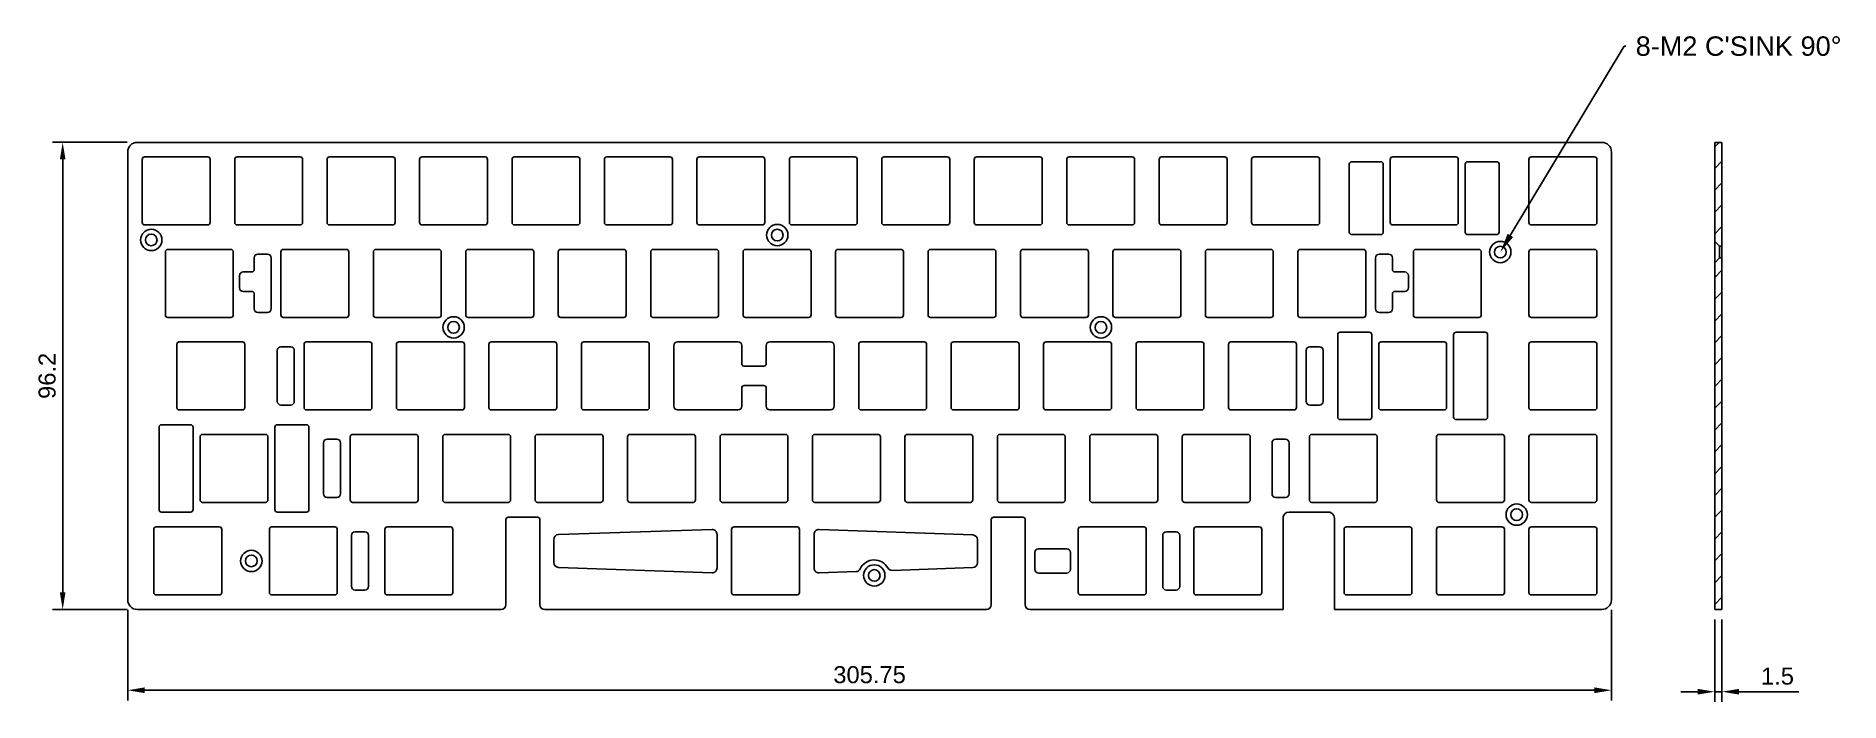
# Model space of a CAD drawing. Header units: millimetres. Extents: x 538 to 910, y 92 to 229.
import ezdxf
from ezdxf import colors
from ezdxf.entities.mleader import LeaderData, LeaderLine
from ezdxf.math import Vec2, Vec3

# ---------------------------------------------------------------- set-up
doc = ezdxf.new("R2010")
doc.units = ezdxf.units.MM
doc.header["$LTSCALE"] = 0.75
doc.styles.get("Standard").update_dxf_attribs({"font": 'arial.ttf'})
doc.dimstyles.new('Dim-ISO-25', dxfattribs={"dimtxt": 3.5, "dimasz": 3.5, "dimexe": 2.1, "dimexo": 2.1, "dimgap": 1.4, "dimtad": 1, "dimdsep": 46, "dimtxsty": 'Standard', "dimcen": 0, "dimazin": 2, "dimtp": 0.1, "dimtm": 0.1, "dimtfac": 0.714286, "dimtmove": 0, "dimatfit": 3, "dimfxl": 0, "dimarcsym": 0})

# ---------------------------------------------------------------- blocks, each defined once
blk = doc.blocks.new('*D15')
at = {"color": 0, "lineweight": -2}
for p, q in [((557.07, 110.69), (557.07, 92.04)), ((862.82, 110.69), (862.82, 92.04)), ((859.32, 94.14), (560.57, 94.14))]:
    blk.add_line(p, q, dxfattribs=at)
at = {"color": 0}
for points in [[(560.57, 94.73), (560.57, 93.56), (557.07, 94.14)], [(859.32, 94.73), (859.32, 93.56), (862.82, 94.14)]]:
    blk.add_solid(points, dxfattribs=at)
at = {"layer": 'Defpoints', "color": 0}
for p in [(557.07, 112.79), (862.82, 112.79), (557.07, 94.14)]:
    blk.add_point(p, dxfattribs=at)
at = {"color": 0, "insert": (709.95, 97.33), "char_height": 3.5, "attachment_point": 5}
blk.add_mtext('305.75', dxfattribs=at)
blk = doc.blocks.new('*D16')
at = {"color": 0, "lineweight": -2}
for p, q in [((556.97, 206.99), (541.58, 206.99)), ((543.68, 114.29), (543.68, 203.49)), ((556.97, 110.79), (541.58, 110.79))]:
    blk.add_line(p, q, dxfattribs=at)
at = {"color": 0}
for points in [[(543.1, 203.49), (544.26, 203.49), (543.68, 206.99)], [(543.1, 114.29), (544.26, 114.29), (543.68, 110.79)]]:
    blk.add_solid(points, dxfattribs=at)
at = {"layer": 'Defpoints', "color": 0}
for p in [(543.68, 206.99), (559.07, 206.99), (559.07, 110.79)]:
    blk.add_point(p, dxfattribs=at)
at = {"color": 0, "insert": (540.49, 158.89), "char_height": 3.5, "attachment_point": 5, "rotation": 90}
blk.add_mtext('96.2', dxfattribs=at)
blk = doc.blocks.new('*D18')
at = {"color": 0, "lineweight": -2}
for p, q in [((884.1, 108.69), (884.1, 91.74)), ((885.6, 108.69), (885.6, 91.74)), ((880.6, 93.84), (877.1, 93.84)), ((884.1, 93.84), (885.6, 93.84)), ((889.1, 93.84), (901.47, 93.84))]:
    blk.add_line(p, q, dxfattribs=at)
at = {"color": 0}
for points in [[(880.6, 94.43), (880.6, 93.26), (884.1, 93.84)], [(889.1, 94.43), (889.1, 93.26), (885.6, 93.84)]]:
    blk.add_solid(points, dxfattribs=at)
at = {"layer": 'Defpoints', "color": 0}
for p in [(884.1, 110.79), (885.6, 110.79), (885.6, 93.84)]:
    blk.add_point(p, dxfattribs=at)
at = {"color": 0, "insert": (897.04, 97.03), "char_height": 3.5, "attachment_point": 5}
blk.add_mtext('1.5', dxfattribs=at)

msp = doc.modelspace()

# ---------------------------------------------------------------- hatches: boundary and pattern name
h = msp.add_hatch()
h.set_pattern_fill('ANSI31', color=256)
h.paths.add_polyline_path([(885.604, 206.987), (884.104, 206.987), (884.104, 186.583), (885.104, 185.583), (885.604, 185.583)])
h.paths.add_polyline_path([(885.604, 183.183), (885.104, 183.183), (884.104, 182.183), (884.104, 110.787), (885.604, 110.787)])

# ---------------------------------------------------------------- linework, layer by layer
for p, q in [((557.072, 204.987), (557.072, 112.787)), ((860.822, 206.987), (559.072, 206.987)), ((862.822, 112.787), (862.822, 204.987)), ((884.104, 206.987), (885.604, 206.987)), ((884.104, 206.987), (884.104, 110.787)), ((885.604, 206.987), (885.604, 110.787)), ((560.072, 203.487), (560.072, 190.487)), ((573.572, 203.987), (560.572, 203.987)), ((574.072, 190.487), (574.072, 203.487)), ((579.122, 203.487), (579.122, 190.487)), ((592.622, 203.987), (579.622, 203.987)), ((593.122, 190.487), (593.122, 203.487)), ((598.172, 203.487), (598.172, 190.487)), ((611.672, 203.987), (598.672, 203.987)), ((612.172, 190.487), (612.172, 203.487)), ((617.222, 203.487), (617.222, 190.487)), ((630.722, 203.987), (617.722, 203.987)), ((631.222, 190.487), (631.222, 203.487)), ((636.272, 203.487), (636.272, 190.487)), ((649.772, 203.987), (636.772, 203.987)), ((650.272, 190.487), (650.272, 203.487)), ((655.322, 203.487), (655.322, 190.487)), ((668.822, 203.987), (655.822, 203.987)), ((669.322, 190.487), (669.322, 203.487)), ((674.372, 203.487), (674.372, 190.487)), ((687.872, 203.987), (674.872, 203.987)), ((688.372, 190.487), (688.372, 203.487)), ((693.422, 203.487), (693.422, 190.487)), ((706.922, 203.987), (693.922, 203.987)), ((707.422, 190.487), (707.422, 203.487)), ((712.472, 203.487), (712.472, 190.487)), ((725.972, 203.987), (712.972, 203.987)), ((726.472, 190.487), (726.472, 203.487)), ((731.522, 203.487), (731.522, 190.487)), ((745.022, 203.987), (732.022, 203.987)), ((745.522, 190.487), (745.522, 203.487)), ((750.572, 203.487), (750.572, 190.487)), ((764.072, 203.987), (751.072, 203.987)), ((764.572, 190.487), (764.572, 203.487)), ((769.622, 203.487), (769.622, 190.487)), ((783.122, 203.987), (770.122, 203.987)), ((783.622, 190.487), (783.622, 203.487)), ((788.672, 203.487), (788.672, 190.487)), ((802.172, 203.987), (789.172, 203.987)), ((802.672, 190.487), (802.672, 203.487)), ((808.809, 202.487), (808.809, 188.487)), ((809.309, 202.987), (815.309, 202.987)), ((815.809, 202.487), (815.809, 188.487)), ((817.247, 203.487), (817.247, 190.487)), ((817.747, 203.987), (830.747, 203.987)), ((831.247, 203.487), (831.247, 190.487)), ((832.685, 202.487), (832.685, 188.487)), ((833.185, 202.987), (839.185, 202.987)), ((839.685, 202.487), (839.685, 188.487)), ((845.822, 203.487), (845.822, 190.487)), ((859.322, 203.987), (846.322, 203.987)), ((859.822, 190.487), (859.822, 203.487)), ((560.572, 189.987), (573.572, 189.987)), ((579.622, 189.987), (592.622, 189.987)), ((598.672, 189.987), (611.672, 189.987)), ((617.722, 189.987), (630.722, 189.987)), ((636.772, 189.987), (649.772, 189.987)), ((655.822, 189.987), (668.822, 189.987)), ((674.872, 189.987), (687.872, 189.987)), ((693.922, 189.987), (706.922, 189.987)), ((712.972, 189.987), (725.972, 189.987)), ((732.022, 189.987), (745.022, 189.987)), ((751.072, 189.987), (764.072, 189.987)), ((770.122, 189.987), (783.122, 189.987)), ((789.172, 189.987), (802.172, 189.987)), ((817.747, 189.987), (830.747, 189.987)), ((846.322, 189.987), (859.322, 189.987)), ((809.309, 187.987), (815.309, 187.987)), ((833.185, 187.987), (839.185, 187.987)), ((884.104, 186.583), (885.104, 185.583)), ((564.834, 184.437), (564.834, 171.437)), ((578.334, 184.937), (565.334, 184.937)), ((578.834, 171.437), (578.834, 184.437)), ((583.147, 180.786), (583.147, 183.187)), ((583.897, 183.937), (585.897, 183.937)), ((586.647, 183.187), (586.647, 172.687)), ((588.647, 184.437), (588.647, 171.437)), ((602.147, 184.937), (589.147, 184.937)), ((602.647, 171.437), (602.647, 184.437)), ((607.697, 184.437), (607.697, 171.437)), ((621.197, 184.937), (608.197, 184.937)), ((621.697, 171.437), (621.697, 184.437)), ((626.747, 184.437), (626.747, 171.437)), ((640.247, 184.937), (627.247, 184.937)), ((640.747, 171.437), (640.747, 184.437)), ((645.797, 184.437), (645.797, 171.437)), ((659.297, 184.937), (646.297, 184.937)), ((659.797, 171.437), (659.797, 184.437)), ((664.847, 184.437), (664.847, 171.437)), ((678.347, 184.937), (665.347, 184.937)), ((678.847, 171.437), (678.847, 184.437)), ((683.897, 184.437), (683.897, 171.437)), ((697.397, 184.937), (684.397, 184.937)), ((697.897, 171.437), (697.897, 184.437)), ((702.947, 184.437), (702.947, 171.437)), ((716.447, 184.937), (703.447, 184.937)), ((716.947, 171.437), (716.947, 184.437)), ((721.997, 184.437), (721.997, 171.437)), ((735.497, 184.937), (722.497, 184.937)), ((735.997, 171.437), (735.997, 184.437)), ((741.047, 184.437), (741.047, 171.437)), ((754.547, 184.937), (741.547, 184.937)), ((755.047, 171.437), (755.047, 184.437)), ((760.097, 184.437), (760.097, 171.437)), ((773.597, 184.937), (760.597, 184.937)), ((774.097, 171.437), (774.097, 184.437)), ((779.147, 184.437), (779.147, 171.437)), ((792.647, 184.937), (779.647, 184.937)), ((793.147, 171.437), (793.147, 184.437)), ((798.197, 184.437), (798.197, 171.437)), ((811.697, 184.937), (798.697, 184.937)), ((812.197, 171.437), (812.197, 184.437)), ((814.197, 172.687), (814.197, 183.187)), ((814.947, 183.937), (816.947, 183.937)), ((817.697, 183.187), (817.697, 180.787)), ((822.009, 184.437), (822.009, 171.437)), ((835.509, 184.937), (822.509, 184.937)), ((836.009, 171.437), (836.009, 184.437)), ((845.822, 184.437), (845.822, 171.437)), ((859.322, 184.937), (846.322, 184.937)), ((859.822, 171.437), (859.822, 184.437)), ((884.104, 182.183), (885.104, 183.183)), ((885.104, 185.583), (885.604, 185.583)), ((885.104, 185.583), (885.104, 183.183)), ((885.104, 183.183), (885.604, 183.183)), ((580.122, 177.036), (580.122, 179.536)), ((580.872, 180.286), (582.647, 180.286)), ((818.197, 180.287), (820.222, 180.287)), ((820.972, 179.537), (820.972, 177.037)), ((582.647, 176.286), (580.872, 176.286)), ((583.147, 172.687), (583.147, 175.786)), ((817.697, 175.787), (817.697, 172.687)), ((820.222, 176.287), (818.197, 176.287)), ((585.897, 171.937), (583.897, 171.937)), ((816.947, 171.937), (814.947, 171.937)), ((565.334, 170.937), (578.334, 170.937)), ((589.147, 170.937), (602.147, 170.937)), ((608.197, 170.937), (621.197, 170.937)), ((627.247, 170.937), (640.247, 170.937)), ((646.297, 170.937), (659.297, 170.937)), ((665.347, 170.937), (678.347, 170.937)), ((684.397, 170.937), (697.397, 170.937)), ((703.447, 170.937), (716.447, 170.937)), ((722.497, 170.937), (735.497, 170.937)), ((741.547, 170.937), (754.547, 170.937)), ((760.597, 170.937), (773.597, 170.937)), ((779.647, 170.937), (792.647, 170.937)), ((798.697, 170.937), (811.697, 170.937)), ((806.428, 150.387), (806.428, 167.387)), ((806.928, 167.887), (812.928, 167.887)), ((813.428, 167.387), (813.428, 150.387)), ((822.509, 170.937), (835.509, 170.937)), ((830.304, 150.387), (830.304, 167.387)), ((830.804, 167.887), (836.804, 167.887)), ((837.304, 167.387), (837.304, 150.387)), ((846.322, 170.937), (859.322, 170.937)), ((567.216, 165.387), (567.216, 152.387)), ((580.716, 165.887), (567.716, 165.887)), ((581.216, 152.387), (581.216, 165.387)), ((587.909, 153.637), (587.909, 164.137)), ((588.659, 164.887), (590.659, 164.887)), ((591.409, 164.137), (591.409, 153.637)), ((593.409, 165.387), (593.409, 152.387)), ((606.909, 165.887), (593.909, 165.887)), ((607.409, 152.387), (607.409, 165.387)), ((612.459, 165.387), (612.459, 152.387)), ((625.959, 165.887), (612.959, 165.887)), ((626.459, 152.387), (626.459, 165.387)), ((631.509, 165.387), (631.509, 152.387)), ((645.009, 165.887), (632.009, 165.887)), ((645.509, 152.387), (645.509, 165.387)), ((650.559, 165.387), (650.559, 152.387)), ((664.059, 165.887), (651.059, 165.887)), ((664.559, 152.387), (664.559, 165.387)), ((669.609, 152.637), (669.609, 165.137)), ((670.359, 165.887), (682.859, 165.887)), ((683.609, 165.137), (683.609, 161.386)), ((688.659, 161.386), (688.659, 165.137)), ((689.409, 165.887), (701.909, 165.887)), ((702.659, 165.137), (702.659, 152.637)), ((707.709, 165.387), (707.709, 152.387)), ((721.209, 165.887), (708.209, 165.887)), ((721.709, 152.387), (721.709, 165.387)), ((726.759, 165.387), (726.759, 152.387)), ((740.259, 165.887), (727.259, 165.887)), ((740.759, 152.387), (740.759, 165.387)), ((745.809, 165.387), (745.809, 152.387)), ((759.309, 165.887), (746.309, 165.887)), ((759.809, 152.387), (759.809, 165.387)), ((764.859, 165.387), (764.859, 152.387)), ((778.359, 165.887), (765.359, 165.887)), ((778.859, 152.387), (778.859, 165.387)), ((783.909, 165.387), (783.909, 152.387)), ((797.409, 165.887), (784.409, 165.887)), ((797.909, 152.387), (797.909, 165.387)), ((799.909, 153.637), (799.909, 164.137)), ((800.659, 164.887), (802.659, 164.887)), ((803.409, 164.137), (803.409, 153.637)), ((814.866, 152.387), (814.866, 165.387)), ((815.366, 165.887), (828.366, 165.887)), ((828.866, 165.387), (828.866, 152.387)), ((845.822, 165.387), (845.822, 152.387)), ((859.322, 165.887), (846.322, 165.887)), ((859.822, 152.387), (859.822, 165.387)), ((684.109, 160.886), (688.159, 160.886)), ((683.609, 156.386), (683.609, 152.637)), ((688.159, 156.886), (684.109, 156.886)), ((688.659, 152.637), (688.659, 156.386)), ((590.659, 152.887), (588.659, 152.887)), ((802.659, 152.887), (800.659, 152.887)), ((564.04, 148.837), (570.04, 148.837)), ((567.716, 151.887), (580.716, 151.887)), ((587.916, 148.837), (593.916, 148.837)), ((593.909, 151.887), (606.909, 151.887)), ((612.959, 151.887), (625.959, 151.887)), ((632.009, 151.887), (645.009, 151.887)), ((651.059, 151.887), (664.059, 151.887)), ((682.859, 151.887), (670.359, 151.887)), ((701.909, 151.887), (689.409, 151.887)), ((708.209, 151.887), (721.209, 151.887)), ((727.259, 151.887), (740.259, 151.887)), ((746.309, 151.887), (759.309, 151.887)), ((765.359, 151.887), (778.359, 151.887)), ((784.409, 151.887), (797.409, 151.887)), ((812.928, 149.887), (806.928, 149.887)), ((828.366, 151.887), (815.366, 151.887)), ((836.804, 149.887), (830.804, 149.887)), ((846.322, 151.887), (859.322, 151.887)), ((563.54, 131.337), (563.54, 148.337)), ((570.54, 148.337), (570.54, 131.337)), ((571.978, 133.337), (571.978, 146.337)), ((572.478, 146.837), (585.478, 146.837)), ((585.978, 146.337), (585.978, 133.337)), ((587.416, 131.337), (587.416, 148.337)), ((594.416, 148.337), (594.416, 131.337)), ((597.434, 145.087), (597.434, 134.587)), ((600.184, 145.837), (598.184, 145.837)), ((600.934, 134.587), (600.934, 145.087)), ((602.934, 146.337), (602.934, 133.337)), ((616.434, 146.837), (603.434, 146.837)), ((616.934, 133.337), (616.934, 146.337)), ((621.984, 146.337), (621.984, 133.337)), ((635.484, 146.837), (622.484, 146.837)), ((635.984, 133.337), (635.984, 146.337)), ((641.034, 146.337), (641.034, 133.337)), ((654.534, 146.837), (641.534, 146.837)), ((655.034, 133.337), (655.034, 146.337)), ((660.084, 146.337), (660.084, 133.337)), ((673.584, 146.837), (660.584, 146.837)), ((674.084, 133.337), (674.084, 146.337)), ((679.134, 146.337), (679.134, 133.337)), ((692.634, 146.837), (679.634, 146.837)), ((693.134, 133.337), (693.134, 146.337)), ((698.184, 146.337), (698.184, 133.337)), ((711.684, 146.837), (698.684, 146.837)), ((712.184, 133.337), (712.184, 146.337)), ((717.234, 146.337), (717.234, 133.337)), ((730.734, 146.837), (717.734, 146.837)), ((731.234, 133.337), (731.234, 146.337)), ((736.284, 146.337), (736.284, 133.337)), ((749.784, 146.837), (736.784, 146.837)), ((750.284, 133.337), (750.284, 146.337)), ((755.334, 146.337), (755.334, 133.337)), ((768.834, 146.837), (755.834, 146.837)), ((769.334, 133.337), (769.334, 146.337)), ((774.384, 146.337), (774.384, 133.337)), ((787.884, 146.837), (774.884, 146.837)), ((788.384, 133.337), (788.384, 146.337)), ((792.884, 134.587), (792.884, 145.087)), ((793.634, 145.837), (795.634, 145.837)), ((796.384, 145.087), (796.384, 134.587)), ((800.578, 146.337), (800.578, 133.337)), ((814.078, 146.837), (801.078, 146.837)), ((814.578, 133.337), (814.578, 146.337)), ((826.772, 146.337), (826.772, 133.337)), ((840.272, 146.837), (827.272, 146.837)), ((840.772, 133.337), (840.772, 146.337)), ((845.822, 146.337), (845.822, 133.337)), ((859.322, 146.837), (846.322, 146.837)), ((859.822, 133.337), (859.822, 146.337)), ((598.184, 133.837), (600.184, 133.837)), ((795.634, 133.837), (793.634, 133.837)), ((570.04, 130.837), (564.04, 130.837)), ((585.478, 132.837), (572.478, 132.837)), ((593.916, 130.837), (587.916, 130.837)), ((603.434, 132.837), (616.434, 132.837)), ((622.484, 132.837), (635.484, 132.837)), ((641.534, 132.837), (654.534, 132.837)), ((660.584, 132.837), (673.584, 132.837)), ((679.634, 132.837), (692.634, 132.837)), ((698.684, 132.837), (711.684, 132.837)), ((717.734, 132.837), (730.734, 132.837)), ((736.784, 132.837), (749.784, 132.837)), ((755.834, 132.837), (768.834, 132.837)), ((774.884, 132.837), (787.884, 132.837)), ((795.195, 129.905), (795.441, 130.388)), ((795.441, 130.388), (795.863, 130.72)), ((795.863, 130.72), (796.405, 130.843)), ((796.405, 130.843), (804.48, 130.843)), ((801.078, 132.837), (814.078, 132.837)), ((804.48, 130.843), (804.793, 130.804)), ((804.793, 130.804), (805.275, 130.558)), ((805.275, 130.558), (805.607, 130.135)), ((805.607, 130.135), (805.73, 129.593)), ((827.272, 132.837), (840.272, 132.837)), ((846.322, 132.837), (859.322, 132.837)), ((562.453, 127.287), (562.453, 114.287)), ((575.953, 127.787), (562.953, 127.787)), ((576.453, 114.287), (576.453, 127.287)), ((586.266, 127.287), (586.266, 114.287)), ((599.766, 127.787), (586.766, 127.787)), ((600.266, 114.287), (600.266, 127.287)), ((603.927, 126.787), (605.927, 126.787)), ((610.078, 127.287), (610.078, 114.287)), ((623.578, 127.787), (610.578, 127.787)), ((624.078, 114.287), (624.078, 127.287)), ((635.009, 111.787), (635.009, 129.287)), ((635.509, 129.787), (641.509, 129.787)), ((642.009, 129.287), (642.009, 111.787)), ((645.833, 126.207), (677.481, 127.251)), ((681.516, 127.287), (681.516, 114.287)), ((695.016, 127.787), (682.016, 127.787)), ((695.516, 114.287), (695.516, 127.287)), ((699.55, 127.251), (731.201, 126.126)), ((735.022, 111.787), (735.022, 129.287)), ((735.522, 129.787), (741.522, 129.787)), ((742.022, 129.287), (742.022, 111.787)), ((752.953, 127.287), (752.953, 114.287)), ((766.453, 127.787), (753.453, 127.787)), ((766.953, 114.287), (766.953, 127.287)), ((771.104, 126.787), (773.104, 126.787)), ((776.766, 127.287), (776.766, 114.287)), ((790.266, 127.787), (777.266, 127.787)), ((790.766, 114.287), (790.766, 127.287)), ((795.155, 129.593), (795.195, 129.905)), ((795.155, 110.787), (795.155, 129.593)), ((805.73, 129.593), (805.73, 110.787)), ((807.722, 127.287), (807.722, 114.287)), ((821.222, 127.787), (808.222, 127.787)), ((821.722, 114.287), (821.722, 127.287)), ((826.772, 127.287), (826.772, 114.287)), ((840.272, 127.787), (827.272, 127.787)), ((840.772, 114.287), (840.772, 127.287)), ((845.822, 127.287), (845.822, 114.287)), ((859.322, 127.787), (846.322, 127.787)), ((859.822, 114.287), (859.822, 127.287)), ((603.177, 115.537), (603.177, 126.037)), ((606.677, 126.037), (606.677, 115.537)), ((644.866, 120.457), (644.866, 125.208)), ((678.516, 126.251), (678.516, 119.322)), ((698.516, 119.322), (698.516, 126.251)), ((732.166, 125.127), (732.166, 120.392)), ((744.772, 123.287), (750.584, 123.287)), ((770.354, 115.537), (770.354, 126.037)), ((773.854, 126.037), (773.854, 115.537)), ((677.481, 118.323), (645.83, 119.457)), ((731.199, 119.393), (714.624, 118.833)), ((744.022, 119.037), (744.022, 122.537)), ((751.334, 122.537), (751.334, 119.037)), ((707.159, 118.58), (699.55, 118.323)), ((750.584, 118.287), (744.772, 118.287)), ((562.953, 113.787), (575.953, 113.787)), ((586.766, 113.787), (599.766, 113.787)), ((605.927, 114.787), (603.927, 114.787)), ((610.578, 113.787), (623.578, 113.787)), ((682.016, 113.787), (695.016, 113.787)), ((753.453, 113.787), (766.453, 113.787)), ((773.104, 114.787), (771.104, 114.787)), ((777.266, 113.787), (790.266, 113.787)), ((808.222, 113.787), (821.222, 113.787)), ((827.272, 113.787), (840.272, 113.787)), ((846.322, 113.787), (859.322, 113.787)), ((559.072, 110.787), (634.009, 110.787)), ((643.009, 110.787), (734.022, 110.787)), ((743.022, 110.787), (795.155, 110.787)), ((805.73, 110.787), (860.822, 110.787)), ((884.104, 110.787), (885.604, 110.787))]:
    msp.add_line(p, q)
for centre, radius in [((690.925, 187.883), 2.2), ((561.925, 186.883), 2.2), ((561.925, 186.883), 1.2), ((690.925, 187.883), 1.2), ((839.925, 184.383), 2.2), ((839.925, 184.383), 1.2), ((624.225, 168.883), 2.2), ((757.625, 168.883), 2.2), ((624.225, 168.883), 1.2), ((757.625, 168.883), 1.2), ((843.297, 130.312), 2.2), ((843.297, 130.312), 1.2), ((582.553, 120.783), 2.2), ((582.553, 120.783), 1.2), ((710.925, 117.783), 2.2), ((710.925, 117.783), 1.2)]:
    msp.add_circle(centre, radius)
for centre, radius, start, end in [((559.072, 204.987), 2, 90, 180), ((860.822, 204.987), 2, 0, 90), ((560.572, 203.487), 0.5, 90, 180), ((573.572, 203.487), 0.5, 0, 90), ((579.622, 203.487), 0.5, 90, 180), ((592.622, 203.487), 0.5, 0, 90), ((598.672, 203.487), 0.5, 90, 180), ((611.672, 203.487), 0.5, 0, 90), ((617.722, 203.487), 0.5, 90, 180), ((630.722, 203.487), 0.5, 0, 90), ((636.772, 203.487), 0.5, 90, 180), ((649.772, 203.487), 0.5, 0, 90), ((655.822, 203.487), 0.5, 90, 180), ((668.822, 203.487), 0.5, 0, 90), ((674.872, 203.487), 0.5, 90, 180), ((687.872, 203.487), 0.5, 0, 90), ((693.922, 203.487), 0.5, 90, 180), ((706.922, 203.487), 0.5, 0, 90), ((712.972, 203.487), 0.5, 90, 180), ((725.972, 203.487), 0.5, 0, 90), ((732.022, 203.487), 0.5, 90, 180), ((745.022, 203.487), 0.5, 0, 90), ((751.072, 203.487), 0.5, 90, 180), ((764.072, 203.487), 0.5, 0, 90), ((770.122, 203.487), 0.5, 90, 180), ((783.122, 203.487), 0.5, 0, 90), ((789.172, 203.487), 0.5, 90, 180), ((802.172, 203.487), 0.5, 0, 90), ((809.309, 202.487), 0.5, 90, 180), ((815.309, 202.487), 0.5, 0, 90), ((817.747, 203.487), 0.5, 90, 180), ((830.747, 203.487), 0.5, 0, 90), ((833.185, 202.487), 0.5, 90, 180), ((839.185, 202.487), 0.5, 0, 90), ((846.322, 203.487), 0.5, 90, 180), ((859.322, 203.487), 0.5, 0, 90), ((560.572, 190.487), 0.5, 180, 270), ((573.572, 190.487), 0.5, 270, 0), ((579.622, 190.487), 0.5, 180, 270), ((592.622, 190.487), 0.5, 270, 0), ((598.672, 190.487), 0.5, 180, 270), ((611.672, 190.487), 0.5, 270, 0), ((617.722, 190.487), 0.5, 180, 270), ((630.722, 190.487), 0.5, 270, 0), ((636.772, 190.487), 0.5, 180, 270), ((649.772, 190.487), 0.5, 270, 0), ((655.822, 190.487), 0.5, 180, 270), ((668.822, 190.487), 0.5, 270, 0), ((674.872, 190.487), 0.5, 180, 270), ((687.872, 190.487), 0.5, 270, 0), ((693.922, 190.487), 0.5, 180, 270), ((706.922, 190.487), 0.5, 270, 0), ((712.972, 190.487), 0.5, 180, 270), ((725.972, 190.487), 0.5, 270, 0), ((732.022, 190.487), 0.5, 180, 270), ((745.022, 190.487), 0.5, 270, 0), ((751.072, 190.487), 0.5, 180, 270), ((764.072, 190.487), 0.5, 270, 0), ((770.122, 190.487), 0.5, 180, 270), ((783.122, 190.487), 0.5, 270, 0), ((789.172, 190.487), 0.5, 180, 270), ((802.172, 190.487), 0.5, 270, 0), ((817.747, 190.487), 0.5, 180, 270), ((830.747, 190.487), 0.5, 270, 0), ((846.322, 190.487), 0.5, 180, 270), ((859.322, 190.487), 0.5, 270, 0), ((809.309, 188.487), 0.5, 180, 270), ((815.309, 188.487), 0.5, 270, 0), ((833.185, 188.487), 0.5, 180, 270), ((839.185, 188.487), 0.5, 270, 0), ((565.334, 184.437), 0.5, 90, 180), ((578.334, 184.437), 0.5, 0, 90), ((583.897, 183.187), 0.75, 90, 180), ((585.897, 183.187), 0.75, 360, 90), ((589.147, 184.437), 0.5, 90, 180), ((602.147, 184.437), 0.5, 0, 90), ((608.197, 184.437), 0.5, 90, 180), ((621.197, 184.437), 0.5, 0, 90), ((627.247, 184.437), 0.5, 90, 180), ((640.247, 184.437), 0.5, 0, 90), ((646.297, 184.437), 0.5, 90, 180), ((659.297, 184.437), 0.5, 0, 90), ((665.347, 184.437), 0.5, 90, 180), ((678.347, 184.437), 0.5, 0, 90), ((684.397, 184.437), 0.5, 90, 180), ((697.397, 184.437), 0.5, 0, 90), ((703.447, 184.437), 0.5, 90, 180), ((716.447, 184.437), 0.5, 0, 90), ((722.497, 184.437), 0.5, 90, 180), ((735.497, 184.437), 0.5, 0, 90), ((741.547, 184.437), 0.5, 90, 180), ((754.547, 184.437), 0.5, 0, 90), ((760.597, 184.437), 0.5, 90, 180), ((773.597, 184.437), 0.5, 0, 90), ((779.647, 184.437), 0.5, 90, 180), ((792.647, 184.437), 0.5, 0, 90), ((798.697, 184.437), 0.5, 90, 180), ((811.697, 184.437), 0.5, 0, 90), ((814.947, 183.187), 0.75, 90, 180), ((816.947, 183.187), 0.75, 0, 90), ((822.509, 184.437), 0.5, 90, 180), ((835.509, 184.437), 0.5, 0, 90), ((846.322, 184.437), 0.5, 90, 180), ((859.322, 184.437), 0.5, 0, 90), ((580.872, 179.536), 0.75, 90, 180), ((582.647, 180.786), 0.5, 270, 360), ((818.197, 180.787), 0.5, 180, 270), ((820.222, 179.537), 0.75, 0, 90), ((580.872, 177.036), 0.75, 180, 270), ((582.647, 175.786), 0.5, 0, 90), ((818.197, 175.787), 0.5, 90, 180), ((820.222, 177.037), 0.75, 270, 360), ((565.334, 171.437), 0.5, 180, 270), ((578.334, 171.437), 0.5, 270, 0), ((583.897, 172.687), 0.75, 180, 270), ((585.897, 172.687), 0.75, 270, 360), ((589.147, 171.437), 0.5, 180, 270), ((602.147, 171.437), 0.5, 270, 0), ((608.197, 171.437), 0.5, 180, 270), ((621.197, 171.437), 0.5, 270, 0), ((627.247, 171.437), 0.5, 180, 270), ((640.247, 171.437), 0.5, 270, 0), ((646.297, 171.437), 0.5, 180, 270), ((659.297, 171.437), 0.5, 270, 0), ((665.347, 171.437), 0.5, 180, 270), ((678.347, 171.437), 0.5, 270, 0), ((684.397, 171.437), 0.5, 180, 270), ((697.397, 171.437), 0.5, 270, 0), ((703.447, 171.437), 0.5, 180, 270), ((716.447, 171.437), 0.5, 270, 0), ((722.497, 171.437), 0.5, 180, 270), ((735.497, 171.437), 0.5, 270, 0), ((741.547, 171.437), 0.5, 180, 270), ((754.547, 171.437), 0.5, 270, 0), ((760.597, 171.437), 0.5, 180, 270), ((773.597, 171.437), 0.5, 270, 0), ((779.647, 171.437), 0.5, 180, 270), ((792.647, 171.437), 0.5, 270, 0), ((798.697, 171.437), 0.5, 180, 270), ((811.697, 171.437), 0.5, 270, 0), ((814.947, 172.687), 0.75, 180, 270), ((816.947, 172.687), 0.75, 270, 360), ((822.509, 171.437), 0.5, 180, 270), ((835.509, 171.437), 0.5, 270, 0), ((846.322, 171.437), 0.5, 180, 270), ((859.322, 171.437), 0.5, 270, 0), ((806.928, 167.387), 0.5, 90, 180), ((812.928, 167.387), 0.5, 0, 90), ((830.804, 167.387), 0.5, 90, 180), ((836.804, 167.387), 0.5, 0, 90), ((567.716, 165.387), 0.5, 90, 180), ((580.716, 165.387), 0.5, 0, 90), ((588.659, 164.137), 0.75, 90, 180), ((590.659, 164.137), 0.75, 0, 90), ((593.909, 165.387), 0.5, 90, 180), ((606.909, 165.387), 0.5, 0, 90), ((612.959, 165.387), 0.5, 90, 180), ((625.959, 165.387), 0.5, 0, 90), ((632.009, 165.387), 0.5, 90, 180), ((645.009, 165.387), 0.5, 0, 90), ((651.059, 165.387), 0.5, 90, 180), ((664.059, 165.387), 0.5, 0, 90), ((670.359, 165.137), 0.75, 90, 180), ((682.859, 165.137), 0.75, 360, 90), ((689.409, 165.137), 0.75, 90, 180), ((701.909, 165.137), 0.75, 0, 90), ((708.209, 165.387), 0.5, 90, 180), ((721.209, 165.387), 0.5, 0, 90), ((727.259, 165.387), 0.5, 90, 180), ((740.259, 165.387), 0.5, 0, 90), ((746.309, 165.387), 0.5, 90, 180), ((759.309, 165.387), 0.5, 0, 90), ((765.359, 165.387), 0.5, 90, 180), ((778.359, 165.387), 0.5, 0, 90), ((784.409, 165.387), 0.5, 90, 180), ((797.409, 165.387), 0.5, 0, 90), ((800.659, 164.137), 0.75, 90, 180), ((802.659, 164.137), 0.75, 0, 90), ((815.366, 165.387), 0.5, 90, 180), ((828.366, 165.387), 0.5, 0, 90), ((846.322, 165.387), 0.5, 90, 180), ((859.322, 165.387), 0.5, 0, 90), ((684.109, 161.386), 0.5, 180, 270), ((688.159, 161.386), 0.5, 270, 360), ((684.109, 156.386), 0.5, 90, 180), ((688.159, 156.386), 0.5, 0, 90), ((588.659, 153.637), 0.75, 180, 270), ((590.659, 153.637), 0.75, 270, 360), ((670.359, 152.637), 0.75, 180, 270), ((682.859, 152.637), 0.75, 270, 360), ((689.409, 152.637), 0.75, 180, 270), ((701.909, 152.637), 0.75, 270, 360), ((800.659, 153.637), 0.75, 180, 270), ((802.659, 153.637), 0.75, 270, 360), ((564.04, 148.337), 0.5, 90, 180), ((567.716, 152.387), 0.5, 180, 270), ((570.04, 148.337), 0.5, 0, 90), ((580.716, 152.387), 0.5, 270, 0), ((587.916, 148.337), 0.5, 90, 180), ((593.909, 152.387), 0.5, 180, 270), ((593.916, 148.337), 0.5, 360, 90), ((606.909, 152.387), 0.5, 270, 0), ((612.959, 152.387), 0.5, 180, 270), ((625.959, 152.387), 0.5, 270, 0), ((632.009, 152.387), 0.5, 180, 270), ((645.009, 152.387), 0.5, 270, 0), ((651.059, 152.387), 0.5, 180, 270), ((664.059, 152.387), 0.5, 270, 0), ((708.209, 152.387), 0.5, 180, 270), ((721.209, 152.387), 0.5, 270, 0), ((727.259, 152.387), 0.5, 180, 270), ((740.259, 152.387), 0.5, 270, 0), ((746.309, 152.387), 0.5, 180, 270), ((759.309, 152.387), 0.5, 270, 0), ((765.359, 152.387), 0.5, 180, 270), ((778.359, 152.387), 0.5, 270, 0), ((784.409, 152.387), 0.5, 180, 270), ((797.409, 152.387), 0.5, 270, 0), ((806.928, 150.387), 0.5, 180, 270), ((812.928, 150.387), 0.5, 270, 360), ((815.366, 152.387), 0.5, 180, 270), ((828.366, 152.387), 0.5, 270, 0), ((830.804, 150.387), 0.5, 180, 270), ((836.804, 150.387), 0.5, 270, 360), ((846.322, 152.387), 0.5, 180, 270), ((859.322, 152.387), 0.5, 270, 0), ((572.478, 146.337), 0.5, 90, 180), ((585.478, 146.337), 0.5, 360, 90), ((598.184, 145.087), 0.75, 90, 180), ((600.184, 145.087), 0.75, 0, 90), ((603.434, 146.337), 0.5, 90, 180), ((616.434, 146.337), 0.5, 0, 90), ((622.484, 146.337), 0.5, 90, 180), ((635.484, 146.337), 0.5, 0, 90), ((641.534, 146.337), 0.5, 90, 180), ((654.534, 146.337), 0.5, 0, 90), ((660.584, 146.337), 0.5, 90, 180), ((673.584, 146.337), 0.5, 0, 90), ((679.634, 146.337), 0.5, 90, 180), ((692.634, 146.337), 0.5, 0, 90), ((698.684, 146.337), 0.5, 90, 180), ((711.684, 146.337), 0.5, 0, 90), ((717.734, 146.337), 0.5, 90, 180), ((730.734, 146.337), 0.5, 0, 90), ((736.784, 146.337), 0.5, 90, 180), ((749.784, 146.337), 0.5, 0, 90), ((755.834, 146.337), 0.5, 90, 180), ((768.834, 146.337), 0.5, 0, 90), ((774.884, 146.337), 0.5, 90, 180), ((787.884, 146.337), 0.5, 0, 90), ((793.634, 145.087), 0.75, 90, 180), ((795.634, 145.087), 0.75, 0, 90), ((801.078, 146.337), 0.5, 90, 180), ((814.078, 146.337), 0.5, 0, 90), ((827.272, 146.337), 0.5, 90, 180), ((840.272, 146.337), 0.5, 0, 90), ((846.322, 146.337), 0.5, 90, 180), ((859.322, 146.337), 0.5, 0, 90), ((598.184, 134.587), 0.75, 180, 270), ((600.184, 134.587), 0.75, 270, 360), ((793.634, 134.587), 0.75, 180, 270), ((795.634, 134.587), 0.75, 270, 360), ((564.04, 131.337), 0.5, 180, 270), ((570.04, 131.337), 0.5, 270, 0), ((572.478, 133.337), 0.5, 180, 270), ((585.478, 133.337), 0.5, 270, 0), ((587.916, 131.337), 0.5, 180, 270), ((593.916, 131.337), 0.5, 270, 0), ((603.434, 133.337), 0.5, 180, 270), ((616.434, 133.337), 0.5, 270, 0), ((622.484, 133.337), 0.5, 180, 270), ((635.484, 133.337), 0.5, 270, 0), ((641.534, 133.337), 0.5, 180, 270), ((654.534, 133.337), 0.5, 270, 0), ((660.584, 133.337), 0.5, 180, 270), ((673.584, 133.337), 0.5, 270, 0), ((679.634, 133.337), 0.5, 180, 270), ((692.634, 133.337), 0.5, 270, 0), ((698.684, 133.337), 0.5, 180, 270), ((711.684, 133.337), 0.5, 270, 0), ((717.734, 133.337), 0.5, 180, 270), ((730.734, 133.337), 0.5, 270, 0), ((736.784, 133.337), 0.5, 180, 270), ((749.784, 133.337), 0.5, 270, 0), ((755.834, 133.337), 0.5, 180, 270), ((768.834, 133.337), 0.5, 270, 0), ((774.884, 133.337), 0.5, 180, 270), ((787.884, 133.337), 0.5, 270, 0), ((801.078, 133.337), 0.5, 180, 270), ((814.078, 133.337), 0.5, 270, 0), ((827.272, 133.337), 0.5, 180, 270), ((840.272, 133.337), 0.5, 270, 0), ((846.322, 133.337), 0.5, 180, 270), ((859.322, 133.337), 0.5, 270, 0), ((562.953, 127.287), 0.5, 90, 180), ((575.953, 127.287), 0.5, 0, 90), ((586.766, 127.287), 0.5, 90, 180), ((599.766, 127.287), 0.5, 0, 90), ((603.927, 126.037), 0.75, 90, 180), ((605.927, 126.037), 0.75, 0, 90), ((610.578, 127.287), 0.5, 90, 180), ((623.578, 127.287), 0.5, 0, 90), ((635.509, 129.287), 0.5, 90, 180), ((641.509, 129.287), 0.5, 0, 90), ((677.516, 126.251), 1, 0, 92), ((682.016, 127.287), 0.5, 90, 180), ((695.016, 127.287), 0.5, 0, 90), ((699.516, 126.251), 1, 88, 180), ((735.522, 129.287), 0.5, 90, 180), ((741.522, 129.287), 0.5, 0, 90), ((753.453, 127.287), 0.5, 90, 180), ((766.453, 127.287), 0.5, 0, 90), ((771.104, 126.037), 0.75, 90, 180), ((773.104, 126.037), 0.75, 0, 90), ((777.266, 127.287), 0.5, 90, 180), ((790.266, 127.287), 0.5, 0, 90), ((808.222, 127.287), 0.5, 90, 180), ((821.222, 127.287), 0.5, 0, 90), ((827.272, 127.287), 0.5, 90, 180), ((840.272, 127.287), 0.5, 0, 90), ((846.322, 127.287), 0.5, 90, 180), ((859.322, 127.287), 0.5, 0, 90), ((645.866, 125.208), 1, 91.8886, 180), ((731.166, 125.127), 1, 0, 87.96565), ((744.772, 122.537), 0.75, 90, 180), ((750.584, 122.537), 0.75, 360, 90), ((645.866, 120.457), 1, 180, 267.94726), ((677.516, 119.322), 1, 268, 0), ((699.516, 119.322), 1, 180, 272), ((707.125, 119.58), 1, 271.93652, 334.71308), ((710.922, 117.786), 3.2, 29.15996, 154.71308), ((714.59, 119.832), 1, 209.15996, 271.93652), ((731.166, 120.392), 1, 271.93652, 360), ((744.772, 119.037), 0.75, 180, 270), ((750.584, 119.037), 0.75, 270, 0), ((603.927, 115.537), 0.75, 180, 270), ((605.927, 115.537), 0.75, 270, 360), ((771.104, 115.537), 0.75, 180, 270), ((773.104, 115.537), 0.75, 270, 0), ((559.072, 112.787), 2, 180, 270), ((562.953, 114.287), 0.5, 180, 270), ((575.953, 114.287), 0.5, 270, 0), ((586.766, 114.287), 0.5, 180, 270), ((599.766, 114.287), 0.5, 270, 0), ((610.578, 114.287), 0.5, 180, 270), ((623.578, 114.287), 0.5, 270, 0), ((634.009, 111.787), 1, 270, 0), ((643.009, 111.787), 1, 180, 270), ((682.016, 114.287), 0.5, 180, 270), ((695.016, 114.287), 0.5, 270, 0), ((734.022, 111.787), 1, 270, 0), ((743.022, 111.787), 1, 180, 270), ((753.453, 114.287), 0.5, 180, 270), ((766.453, 114.287), 0.5, 270, 0), ((777.266, 114.287), 0.5, 180, 270), ((790.266, 114.287), 0.5, 270, 0), ((808.222, 114.287), 0.5, 180, 270), ((821.222, 114.287), 0.5, 270, 0), ((827.272, 114.287), 0.5, 180, 270), ((840.272, 114.287), 0.5, 270, 0), ((846.322, 114.287), 0.5, 180, 270), ((859.322, 114.287), 0.5, 270, 0), ((860.822, 112.787), 2, 270, 0)]:
    msp.add_arc(centre, radius, start, end)

# ---------------------------------------------------------------- dimensions: what is measured, and where the dimension line sits
dim = msp.add_linear_dim(base=(543.68, 206.987), p1=(559.072, 110.787), p2=(559.072, 206.987), angle=90, dimstyle='Dim-ISO-25')
dim.commit()
dim.dimension.update_dxf_attribs({"geometry": '*D16', "text_midpoint": (540.493, 158.887)})
for base, p1, p2, picture, middle in [((557.072, 94.142), (862.822, 112.787), (557.072, 112.787), '*D15', (709.947, 97.33)), ((885.604, 93.844), (884.104, 110.787), (885.604, 110.787), '*D18', (897.038, 97.031))]:
    dim = msp.add_linear_dim(base=base, p1=p1, p2=p2, dimstyle='Dim-ISO-25')
    dim.commit()
    dim.dimension.update_dxf_attribs({"geometry": picture, "text_midpoint": middle})

# ---------------------------------------------------------------- leaders
ml = msp.add_multileader_mtext('Standard')
ml.set_content("8-M2 C'SINK 90%%D", color=256)
ml.set_leader_properties()
ml.build(insert=Vec2(0, 0))
ml.multileader.update_dxf_attribs({"text_right_attachment_type": 6, "dogleg_length": 0.36})
ctx = ml.context
ctx.base_point, ctx.plane_origin = Vec3(865.816, 226.774), Vec3(839.925, 184.383)
ctx.right_attachment = 6
notes = []
notes.append((ctx, [(0, (1, 1, 0), (865.456, 226.774), (1, 0), 0.36, [(0, [(839.925, 184.383)], 0, [])])]))
ctx.mtext.insert, ctx.mtext.flow_direction = Vec3(867.816, 228.809), 5
for ctx, leaders in notes:
    for number, flags, end, landing, length, lines in leaders:
        leader = LeaderData()
        leader.index, (leader.has_last_leader_line, leader.has_dogleg_vector, leader.attachment_direction) = number, flags
        leader.last_leader_point, leader.dogleg_vector, leader.dogleg_length = Vec3(end), Vec3(landing), length
        for number, points, colour, breaks in lines:
            line = LeaderLine()
            line.index, line.vertices, line.color, line.breaks = number, Vec3.list(points), colors.encode_raw_color(colour), breaks
            leader.lines.append(line)
        ctx.leaders.append(leader)

doc.saveas('drawing.dxf')
